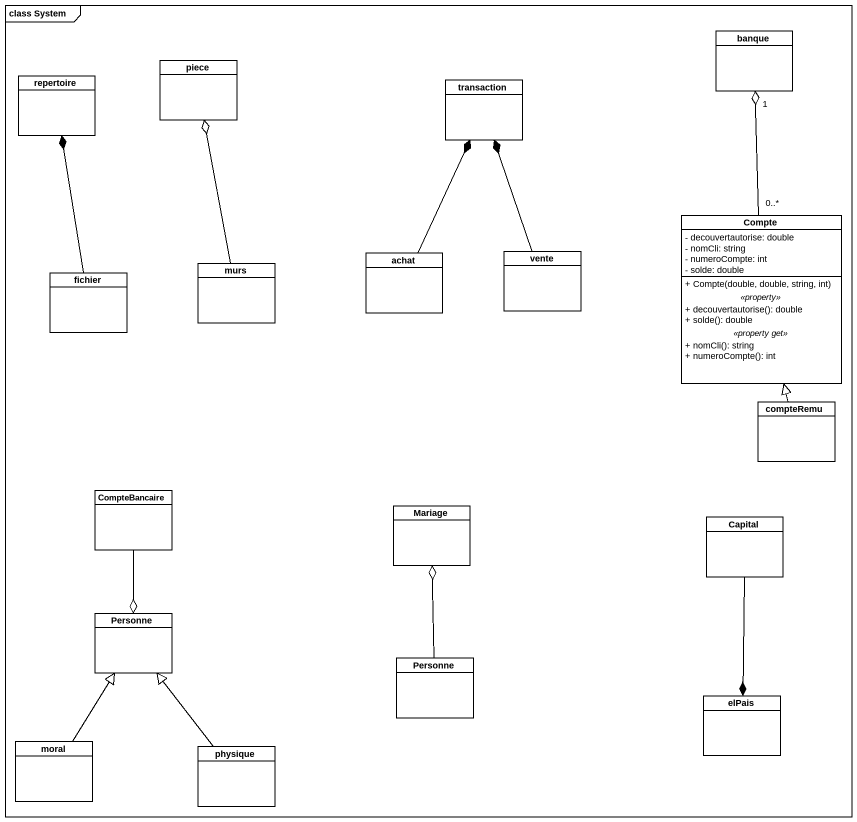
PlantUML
@startuml
mainframe class System
hide circle
hide empty members
skinparam classAttributeIconSize 0
class banque
class repertoire
class piece
class transaction
class vente
class Compte {
  - decouvertautorise: double
  - nomCli: string
  - numeroCompte: int
  - solde: double
  --
  + Compte(double, double, string, int)
  .. <<property>> ..
  + decouvertautorise(): double
  + solde(): double
  .. <<property get>> ..
  + nomCli(): string
  + numeroCompte(): int
}
class fichier
class murs
class achat
class compteRemu
class CompteBancaire
class Mariage
class Capital
class Personne
class "Personne" as Personne_2
class elPais
class moral
class physique
vente -up-* transaction
Compte "0..*" -up-o "1" banque
fichier -up-* repertoire
murs -up-o piece
achat -up-* transaction
compteRemu -up-|> Compte
CompteBancaire --o Personne
Capital --* elPais
Personne_2 -up-o Mariage
moral -up-|> Personne
physique -up-|> Personne
@enduml
